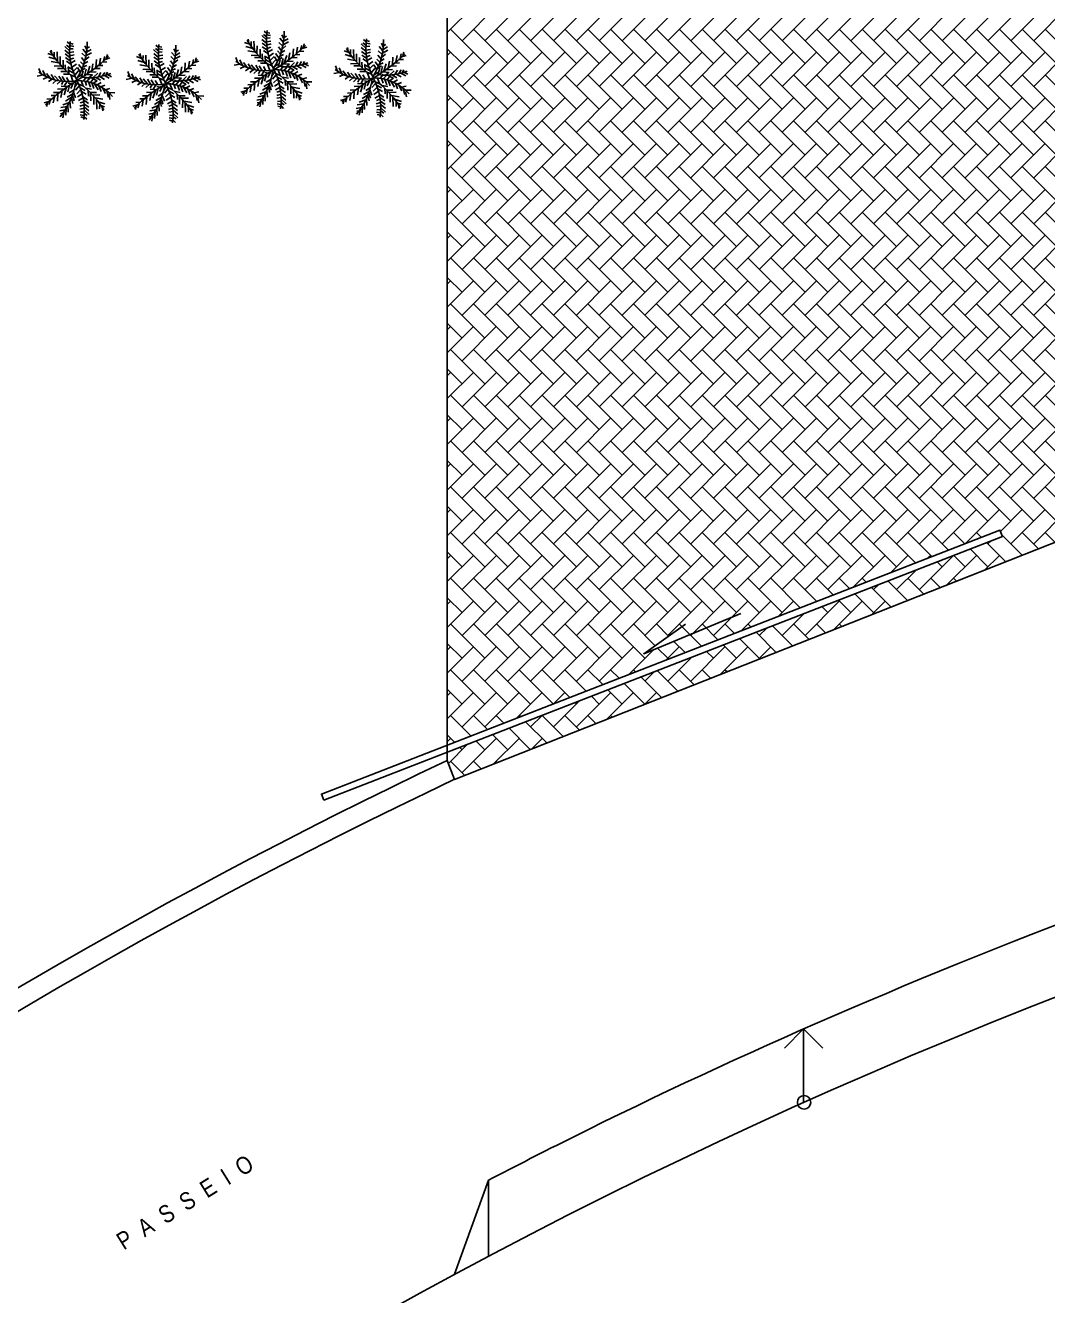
# Model space of a CAD drawing. Header units: millimetres. Extents: x 1904 to 2142, y -1319 to -1235.
# Drawn here: x 2118.51 to 2130.2, y -1302.6 to -1288.09 of the extents above; entities that cross this region are included whole.
import ezdxf
from ezdxf.enums import TextEntityAlignment as Align

# ---------------------------------------------------------------- set-up
doc = ezdxf.new("R2010")
doc.units = ezdxf.units.MM
doc.header["$LTSCALE"] = 30
doc.layers.add('arquitetura', color=8, linetype='CONTINUOUS')
doc.layers.add('E-txt-g', color=3, linetype='CONTINUOUS')
doc.layers.add('E-Txt-W', color=7, linetype='CONTINUOUS', lineweight=20)
doc.styles.add('F2', font='ARIALN.TTF')
doc.styles.add('REG60', font='romans.shx', dxfattribs={"width": 0.8, "height": 0.15})
doc.styles.add('REG80', font='romans.shx', dxfattribs={"width": 0.8, "height": 0.18})

# ---------------------------------------------------------------- blocks, each defined once
blk = doc.blocks.new('TXT-AMB75')
at = {"layer": 'E-txt-g', "style": 'REG80', "width": 0.8, "flags": 8}
blk.add_attdef('TXT', text='', height=0.2, dxfattribs=at).set_placement((0.005, 0.296), align=Align.CENTER)
at = {"layer": 'E-Txt-W', "style": 'REG60', "width": 0.8, "flags": 8}
blk.add_attdef('TXT', text='', height=0.15, dxfattribs=at).set_placement((0.005, 0.027), align=Align.CENTER)

msp = doc.modelspace()

# ---------------------------------------------------------------- hatches: boundary and pattern name
at = {"layer": 'arquitetura'}
h = msp.add_hatch(dxfattribs=at)
h.set_pattern_fill('AR-HBONE', color=256, scale=0.046205, angle=90, style=0)
h.set_pattern_definition([(135, (2510.08072, -5234.78578), (-0.261376402, 2e-16), [0.55446308, -0.184821027]), (225, (2509.95004, -5234.65509), (-0.261376402, 2e-16), [0.55446308, -0.184821027])])
h.paths.add_polyline_path([(2123.336, -1296.312), (2125.991, -1295.28), (2125.991, -1295.1), (2125.583, -1295.269), (2125.991, -1294.98), (2125.991, -1287.106), (2123.336, -1287.106), (2123.336, -1293.398)])
h.paths.add_polyline_path([(2125.991, -1295.689), (2125.991, -1295.362), (2123.336, -1296.395), (2123.336, -1296.488), (2123.421, -1296.704)])
h.paths.add_polyline_path([(2131.037, -1293.698), (2131.037, -1287.106), (2125.991, -1287.106), (2125.991, -1295.28), (2129.654, -1293.855), (2129.682, -1293.927), (2125.991, -1295.362), (2125.991, -1295.689)])

# ---------------------------------------------------------------- linework, layer by layer
for p, q in [((2123.336, -1287.106), (2123.336, -1293.398)), ((2119.021, -1288.304), (2118.992, -1288.276)), ((2121.078, -1288.304), (2121.02, -1288.285)), ((2121.068, -1288.289), (2121.06, -1288.247)), ((2121.094, -1288.327), (2121.095, -1288.271)), ((2121.132, -1288.377), (2121.127, -1288.269)), ((2121.27, -1288.255), (2121.215, -1288.205)), ((2121.271, -1288.293), (2121.217, -1288.248)), ((2121.27, -1288.219), (2121.236, -1288.193)), ((2121.273, -1288.181), (2121.243, -1288.153)), ((2121.27, -1288.234), (2121.313, -1288.232)), ((2121.27, -1288.277), (2121.321, -1288.269)), ((2121.271, -1288.196), (2121.317, -1288.205)), ((2121.274, -1288.169), (2121.31, -1288.178)), ((2121.456, -1288.325), (2121.411, -1288.283)), ((2121.463, -1288.284), (2121.422, -1288.236)), ((2121.468, -1288.243), (2121.446, -1288.197)), ((2121.459, -1288.311), (2121.521, -1288.278)), ((2121.465, -1288.27), (2121.517, -1288.241)), ((2121.469, -1288.226), (2121.499, -1288.212)), ((2122.407, -1288.313), (2122.373, -1288.288)), ((2122.41, -1288.276), (2122.38, -1288.248)), ((2122.411, -1288.263), (2122.447, -1288.273)), ((2118.827, -1288.428), (2118.769, -1288.408)), ((2118.816, -1288.412), (2118.809, -1288.371)), ((2118.843, -1288.45), (2118.844, -1288.394)), ((2118.881, -1288.5), (2118.876, -1288.392)), ((2119.018, -1288.379), (2118.964, -1288.328)), ((2119.02, -1288.417), (2118.966, -1288.371)), ((2119.023, -1288.454), (2118.969, -1288.414)), ((2119.019, -1288.342), (2118.985, -1288.316)), ((2119.018, -1288.357), (2119.062, -1288.355)), ((2119.019, -1288.4), (2119.069, -1288.392)), ((2119.02, -1288.32), (2119.066, -1288.328)), ((2119.021, -1288.438), (2119.071, -1288.425)), ((2119.023, -1288.292), (2119.059, -1288.302)), ((2119.205, -1288.448), (2119.16, -1288.406)), ((2119.212, -1288.408), (2119.171, -1288.36)), ((2119.217, -1288.367), (2119.195, -1288.321)), ((2119.207, -1288.434), (2119.27, -1288.402)), ((2119.214, -1288.394), (2119.266, -1288.364)), ((2119.218, -1288.35), (2119.248, -1288.335)), ((2119.442, -1288.463), (2119.451, -1288.423)), ((2119.832, -1288.45), (2119.824, -1288.408)), ((2119.858, -1288.488), (2119.859, -1288.431)), ((2119.896, -1288.537), (2119.891, -1288.429)), ((2120.034, -1288.416), (2119.979, -1288.365)), ((2120.035, -1288.454), (2119.982, -1288.408)), ((2120.034, -1288.379), (2120, -1288.354)), ((2120.037, -1288.342), (2120.007, -1288.314)), ((2120.034, -1288.395), (2120.077, -1288.392)), ((2120.034, -1288.438), (2120.085, -1288.43)), ((2120.036, -1288.357), (2120.081, -1288.365)), ((2120.038, -1288.329), (2120.075, -1288.339)), ((2120.227, -1288.445), (2120.186, -1288.397)), ((2120.232, -1288.404), (2120.21, -1288.358)), ((2120.229, -1288.431), (2120.281, -1288.401)), ((2120.234, -1288.387), (2120.263, -1288.373)), ((2121.113, -1288.352), (2121.034, -1288.328)), ((2121.147, -1288.395), (2121.058, -1288.38)), ((2121.177, -1288.429), (2121.093, -1288.432)), ((2121.161, -1288.411), (2121.162, -1288.321)), ((2121.198, -1288.451), (2121.197, -1288.362)), ((2121.274, -1288.331), (2121.22, -1288.291)), ((2121.225, -1288.478), (2121.221, -1288.414)), ((2121.28, -1288.373), (2121.222, -1288.333)), ((2121.287, -1288.41), (2121.235, -1288.376)), ((2121.272, -1288.315), (2121.322, -1288.301)), ((2121.277, -1288.352), (2121.319, -1288.339)), ((2121.284, -1288.395), (2121.337, -1288.365)), ((2121.295, -1288.443), (2121.35, -1288.407)), ((2121.413, -1288.461), (2121.374, -1288.41)), ((2121.431, -1288.416), (2121.396, -1288.38)), ((2121.443, -1288.379), (2121.407, -1288.334)), ((2121.425, -1288.44), (2121.466, -1288.423)), ((2121.435, -1288.404), (2121.479, -1288.377)), ((2121.448, -1288.36), (2121.493, -1288.324)), ((2121.474, -1288.518), (2121.502, -1288.431)), ((2121.523, -1288.483), (2121.538, -1288.402)), ((2121.572, -1288.445), (2121.578, -1288.357)), ((2121.597, -1288.425), (2121.652, -1288.423)), ((2121.613, -1288.411), (2121.625, -1288.338)), ((2121.643, -1288.385), (2121.698, -1288.383)), ((2121.66, -1288.37), (2121.673, -1288.32)), ((2121.677, -1288.354), (2121.731, -1288.338)), ((2121.693, -1288.339), (2121.702, -1288.299)), ((2122.215, -1288.399), (2122.157, -1288.379)), ((2122.25, -1288.447), (2122.171, -1288.422)), ((2122.205, -1288.384), (2122.197, -1288.342)), ((2122.231, -1288.422), (2122.232, -1288.365)), ((2122.269, -1288.471), (2122.264, -1288.363)), ((2122.298, -1288.506), (2122.299, -1288.415)), ((2122.406, -1288.35), (2122.352, -1288.3)), ((2122.408, -1288.388), (2122.354, -1288.342)), ((2122.411, -1288.425), (2122.357, -1288.385)), ((2122.417, -1288.468), (2122.359, -1288.428)), ((2122.407, -1288.329), (2122.45, -1288.326)), ((2122.407, -1288.372), (2122.458, -1288.364)), ((2122.408, -1288.291), (2122.454, -1288.299)), ((2122.409, -1288.409), (2122.459, -1288.396)), ((2122.414, -1288.447), (2122.456, -1288.434)), ((2122.579, -1288.474), (2122.544, -1288.428)), ((2122.593, -1288.42), (2122.548, -1288.378)), ((2122.6, -1288.379), (2122.559, -1288.331)), ((2122.605, -1288.338), (2122.583, -1288.292)), ((2122.585, -1288.455), (2122.63, -1288.418)), ((2122.596, -1288.406), (2122.658, -1288.373)), ((2122.602, -1288.365), (2122.654, -1288.335)), ((2122.606, -1288.321), (2122.636, -1288.307)), ((2122.75, -1288.505), (2122.762, -1288.433)), ((2122.797, -1288.465), (2122.81, -1288.414)), ((2122.814, -1288.448), (2122.868, -1288.432)), ((2122.83, -1288.434), (2122.839, -1288.394)), ((2118.862, -1288.476), (2118.782, -1288.451)), ((2118.896, -1288.518), (2118.807, -1288.503)), ((2118.926, -1288.552), (2118.842, -1288.555)), ((2118.91, -1288.535), (2118.911, -1288.444)), ((2118.947, -1288.574), (2118.946, -1288.485)), ((2118.974, -1288.601), (2118.97, -1288.538)), ((2119.029, -1288.497), (2118.971, -1288.457)), ((2119.036, -1288.534), (2118.984, -1288.499)), ((2119.051, -1288.593), (2118.998, -1288.563)), ((2119.009, -1288.629), (2119.005, -1288.566)), ((2119.025, -1288.475), (2119.068, -1288.462)), ((2119.033, -1288.519), (2119.085, -1288.488)), ((2119.044, -1288.566), (2119.099, -1288.531)), ((2119.059, -1288.615), (2119.106, -1288.568)), ((2119.143, -1288.625), (2119.109, -1288.57)), ((2119.162, -1288.585), (2119.123, -1288.534)), ((2119.179, -1288.54), (2119.145, -1288.504)), ((2119.191, -1288.503), (2119.156, -1288.457)), ((2119.173, -1288.563), (2119.215, -1288.546)), ((2119.184, -1288.527), (2119.227, -1288.501)), ((2119.196, -1288.483), (2119.242, -1288.447)), ((2119.223, -1288.642), (2119.25, -1288.554)), ((2119.272, -1288.606), (2119.286, -1288.526)), ((2119.321, -1288.568), (2119.327, -1288.48)), ((2119.346, -1288.548), (2119.4, -1288.546)), ((2119.362, -1288.534), (2119.374, -1288.462)), ((2119.392, -1288.508), (2119.446, -1288.506)), ((2119.408, -1288.494), (2119.422, -1288.443)), ((2119.426, -1288.477), (2119.48, -1288.461)), ((2119.842, -1288.465), (2119.785, -1288.445)), ((2119.877, -1288.513), (2119.798, -1288.488)), ((2119.911, -1288.556), (2119.822, -1288.541)), ((2119.925, -1288.572), (2119.926, -1288.481)), ((2119.962, -1288.612), (2119.961, -1288.522)), ((2120.038, -1288.491), (2119.984, -1288.451)), ((2119.989, -1288.639), (2119.985, -1288.575)), ((2120.044, -1288.534), (2119.986, -1288.494)), ((2120.051, -1288.571), (2119.999, -1288.536)), ((2120.037, -1288.475), (2120.087, -1288.462)), ((2120.041, -1288.513), (2120.083, -1288.5)), ((2120.048, -1288.556), (2120.101, -1288.525)), ((2120.059, -1288.604), (2120.114, -1288.568)), ((2120.178, -1288.622), (2120.139, -1288.571)), ((2120.195, -1288.577), (2120.161, -1288.541)), ((2120.207, -1288.54), (2120.171, -1288.494)), ((2120.22, -1288.486), (2120.176, -1288.444)), ((2120.199, -1288.565), (2120.243, -1288.538)), ((2120.212, -1288.521), (2120.257, -1288.484)), ((2120.223, -1288.472), (2120.285, -1288.439)), ((2120.288, -1288.643), (2120.302, -1288.563)), ((2120.336, -1288.606), (2120.342, -1288.518)), ((2120.378, -1288.571), (2120.39, -1288.499)), ((2120.408, -1288.545), (2120.462, -1288.543)), ((2120.424, -1288.531), (2120.437, -1288.48)), ((2120.442, -1288.514), (2120.495, -1288.498)), ((2120.457, -1288.5), (2120.466, -1288.46)), ((2120.969, -1288.532), (2120.902, -1288.544)), ((2120.944, -1288.516), (2120.92, -1288.456)), ((2120.996, -1288.547), (2120.964, -1288.481)), ((2121.017, -1288.557), (2120.968, -1288.58)), ((2121.052, -1288.572), (2121.006, -1288.514)), ((2121.096, -1288.586), (2121.06, -1288.528)), ((2121.15, -1288.599), (2121.096, -1288.54)), ((2121.203, -1288.456), (2121.132, -1288.457)), ((2121.184, -1288.603), (2121.147, -1288.544)), ((2121.243, -1288.493), (2121.171, -1288.493)), ((2121.222, -1288.606), (2121.188, -1288.55)), ((2121.271, -1288.52), (2121.2, -1288.521)), ((2121.262, -1288.606), (2121.235, -1288.56)), ((2121.303, -1288.469), (2121.249, -1288.439)), ((2121.26, -1288.506), (2121.256, -1288.442)), ((2121.317, -1288.511), (2121.262, -1288.482)), ((2121.334, -1288.552), (2121.281, -1288.529)), ((2121.309, -1288.603), (2121.283, -1288.53)), ((2121.31, -1288.492), (2121.357, -1288.444)), ((2121.329, -1288.535), (2121.372, -1288.485)), ((2121.394, -1288.501), (2121.361, -1288.446)), ((2121.363, -1288.559), (2121.407, -1288.532)), ((2121.404, -1288.483), (2121.448, -1288.456)), ((2121.407, -1288.559), (2121.427, -1288.483)), ((2121.418, -1288.556), (2121.456, -1288.563)), ((2121.431, -1288.6), (2121.465, -1288.551)), ((2121.44, -1288.541), (2121.46, -1288.465)), ((2121.462, -1288.527), (2121.534, -1288.531)), ((2121.468, -1288.606), (2121.504, -1288.565)), ((2121.492, -1288.564), (2121.533, -1288.531)), ((2121.499, -1288.5), (2121.575, -1288.497)), ((2121.52, -1288.563), (2121.584, -1288.599)), ((2121.541, -1288.561), (2121.592, -1288.512)), ((2121.555, -1288.458), (2121.621, -1288.457)), ((2121.567, -1288.558), (2121.623, -1288.591)), ((2121.6, -1288.553), (2121.629, -1288.505)), ((2121.615, -1288.551), (2121.671, -1288.583)), ((2121.644, -1288.545), (2121.672, -1288.502)), ((2121.668, -1288.539), (2121.724, -1288.569)), ((2121.685, -1288.534), (2121.704, -1288.501)), ((2121.704, -1288.528), (2121.75, -1288.552)), ((2122.081, -1288.61), (2122.057, -1288.551)), ((2122.133, -1288.641), (2122.101, -1288.575)), ((2122.284, -1288.49), (2122.195, -1288.475)), ((2122.314, -1288.523), (2122.23, -1288.527)), ((2122.34, -1288.551), (2122.269, -1288.551)), ((2122.335, -1288.546), (2122.334, -1288.456)), ((2122.362, -1288.573), (2122.358, -1288.509)), ((2122.424, -1288.505), (2122.372, -1288.47)), ((2122.44, -1288.564), (2122.386, -1288.534)), ((2122.397, -1288.601), (2122.393, -1288.537)), ((2122.454, -1288.606), (2122.399, -1288.576)), ((2122.421, -1288.49), (2122.474, -1288.459)), ((2122.432, -1288.538), (2122.487, -1288.502)), ((2122.447, -1288.586), (2122.494, -1288.539)), ((2122.531, -1288.596), (2122.498, -1288.541)), ((2122.55, -1288.556), (2122.511, -1288.505)), ((2122.568, -1288.511), (2122.533, -1288.475)), ((2122.541, -1288.577), (2122.585, -1288.551)), ((2122.544, -1288.653), (2122.564, -1288.578)), ((2122.562, -1288.534), (2122.603, -1288.518)), ((2122.572, -1288.499), (2122.615, -1288.472)), ((2122.577, -1288.636), (2122.597, -1288.56)), ((2122.611, -1288.613), (2122.639, -1288.526)), ((2122.66, -1288.577), (2122.675, -1288.497)), ((2122.692, -1288.553), (2122.758, -1288.551)), ((2122.709, -1288.54), (2122.715, -1288.452)), ((2122.734, -1288.519), (2122.789, -1288.517)), ((2122.78, -1288.479), (2122.835, -1288.477)), ((2118.718, -1288.655), (2118.65, -1288.668)), ((2118.692, -1288.639), (2118.669, -1288.58)), ((2118.745, -1288.67), (2118.713, -1288.604)), ((2118.765, -1288.68), (2118.717, -1288.703)), ((2118.801, -1288.695), (2118.755, -1288.637)), ((2118.822, -1288.703), (2118.779, -1288.731)), ((2118.845, -1288.71), (2118.809, -1288.651)), ((2118.868, -1288.716), (2118.829, -1288.751)), ((2118.899, -1288.722), (2118.845, -1288.664)), ((2118.952, -1288.58), (2118.881, -1288.58)), ((2118.933, -1288.727), (2118.896, -1288.667)), ((2118.991, -1288.616), (2118.92, -1288.617)), ((2118.97, -1288.73), (2118.936, -1288.673)), ((2119.02, -1288.644), (2118.949, -1288.644)), ((2119.011, -1288.73), (2118.983, -1288.683)), ((2119.066, -1288.635), (2119.011, -1288.605)), ((2119.083, -1288.675), (2119.03, -1288.652)), ((2119.058, -1288.726), (2119.032, -1288.653)), ((2119.078, -1288.658), (2119.121, -1288.608)), ((2119.112, -1288.682), (2119.155, -1288.655)), ((2119.152, -1288.72), (2119.175, -1288.783)), ((2119.153, -1288.606), (2119.196, -1288.579)), ((2119.156, -1288.682), (2119.176, -1288.607)), ((2119.166, -1288.68), (2119.205, -1288.687)), ((2119.179, -1288.723), (2119.214, -1288.675)), ((2119.189, -1288.665), (2119.209, -1288.589)), ((2119.211, -1288.65), (2119.283, -1288.655)), ((2119.217, -1288.729), (2119.252, -1288.689)), ((2119.241, -1288.687), (2119.281, -1288.655)), ((2119.248, -1288.624), (2119.324, -1288.62)), ((2119.259, -1288.74), (2119.286, -1288.708)), ((2119.268, -1288.686), (2119.333, -1288.723)), ((2119.289, -1288.749), (2119.335, -1288.722)), ((2119.29, -1288.684), (2119.341, -1288.635)), ((2119.304, -1288.582), (2119.37, -1288.58)), ((2119.316, -1288.682), (2119.372, -1288.714)), ((2119.349, -1288.677), (2119.378, -1288.628)), ((2119.364, -1288.674), (2119.42, -1288.706)), ((2119.392, -1288.668), (2119.421, -1288.626)), ((2119.417, -1288.662), (2119.473, -1288.693)), ((2119.433, -1288.658), (2119.453, -1288.624)), ((2119.453, -1288.651), (2119.499, -1288.675)), ((2119.734, -1288.693), (2119.666, -1288.705)), ((2119.708, -1288.676), (2119.685, -1288.617)), ((2119.76, -1288.707), (2119.728, -1288.641)), ((2119.781, -1288.717), (2119.732, -1288.74)), ((2119.816, -1288.732), (2119.77, -1288.675)), ((2119.861, -1288.747), (2119.824, -1288.688)), ((2119.941, -1288.589), (2119.857, -1288.592)), ((2119.914, -1288.759), (2119.861, -1288.701)), ((2119.967, -1288.617), (2119.896, -1288.617)), ((2119.948, -1288.764), (2119.911, -1288.704)), ((2120.007, -1288.654), (2119.936, -1288.654)), ((2119.986, -1288.767), (2119.952, -1288.71)), ((2120.035, -1288.681), (2119.964, -1288.681)), ((2120.027, -1288.767), (2119.999, -1288.72)), ((2120.067, -1288.63), (2120.014, -1288.6)), ((2120.024, -1288.667), (2120.02, -1288.603)), ((2120.081, -1288.672), (2120.027, -1288.642)), ((2120.098, -1288.713), (2120.045, -1288.69)), ((2120.074, -1288.763), (2120.048, -1288.691)), ((2120.074, -1288.652), (2120.121, -1288.605)), ((2120.093, -1288.695), (2120.136, -1288.646)), ((2120.158, -1288.662), (2120.125, -1288.607)), ((2120.127, -1288.719), (2120.171, -1288.692)), ((2120.168, -1288.643), (2120.212, -1288.617)), ((2120.171, -1288.719), (2120.191, -1288.644)), ((2120.182, -1288.717), (2120.221, -1288.724)), ((2120.189, -1288.6), (2120.23, -1288.584)), ((2120.195, -1288.76), (2120.229, -1288.712)), ((2120.205, -1288.702), (2120.225, -1288.626)), ((2120.226, -1288.687), (2120.298, -1288.692)), ((2120.238, -1288.679), (2120.266, -1288.592)), ((2120.257, -1288.724), (2120.297, -1288.692)), ((2120.264, -1288.661), (2120.339, -1288.657)), ((2120.284, -1288.723), (2120.348, -1288.76)), ((2120.305, -1288.722), (2120.356, -1288.673)), ((2120.319, -1288.619), (2120.385, -1288.617)), ((2120.332, -1288.719), (2120.387, -1288.752)), ((2120.361, -1288.585), (2120.416, -1288.583)), ((2120.364, -1288.714), (2120.393, -1288.665)), ((2120.379, -1288.711), (2120.435, -1288.744)), ((2120.408, -1288.705), (2120.436, -1288.663)), ((2120.433, -1288.699), (2120.488, -1288.73)), ((2120.449, -1288.695), (2120.468, -1288.661)), ((2120.469, -1288.689), (2120.514, -1288.712)), ((2121.073, -1288.579), (2121.031, -1288.607)), ((2121.12, -1288.592), (2121.08, -1288.628)), ((2121.167, -1288.601), (2121.127, -1288.638)), ((2121.21, -1288.69), (2121.134, -1288.693)), ((2121.186, -1288.707), (2121.172, -1288.788)), ((2121.248, -1288.663), (2121.175, -1288.658)), ((2121.198, -1288.605), (2121.178, -1288.641)), ((2121.235, -1288.671), (2121.208, -1288.759)), ((2121.242, -1288.607), (2121.215, -1288.654)), ((2121.269, -1288.649), (2121.249, -1288.724)), ((2121.292, -1288.634), (2121.253, -1288.626)), ((2121.322, -1288.703), (2121.267, -1288.738)), ((2121.315, -1288.619), (2121.284, -1288.685)), ((2121.341, -1288.603), (2121.332, -1288.666)), ((2121.367, -1288.619), (2121.332, -1288.666)), ((2121.382, -1288.653), (2121.339, -1288.703)), ((2121.399, -1288.698), (2121.352, -1288.745)), ((2121.376, -1288.638), (2121.428, -1288.661)), ((2121.392, -1288.679), (2121.447, -1288.708)), ((2121.403, -1288.597), (2121.426, -1288.66)), ((2121.407, -1288.72), (2121.46, -1288.75)), ((2121.447, -1288.602), (2121.465, -1288.653)), ((2121.451, -1288.681), (2121.521, -1288.693)), ((2121.485, -1288.712), (2121.488, -1288.776)), ((2121.487, -1288.61), (2121.509, -1288.672)), ((2121.511, -1288.616), (2121.537, -1288.585)), ((2121.524, -1288.621), (2121.548, -1288.686)), ((2121.54, -1288.626), (2121.586, -1288.598)), ((2121.556, -1288.632), (2121.597, -1288.7)), ((2121.584, -1288.644), (2121.63, -1288.617)), ((2121.606, -1288.655), (2121.63, -1288.72)), ((2121.627, -1288.666), (2121.675, -1288.647)), ((2121.646, -1288.678), (2121.68, -1288.744)), ((2121.678, -1288.7), (2121.731, -1288.687)), ((2121.696, -1288.714), (2121.714, -1288.785)), ((2122.106, -1288.627), (2122.039, -1288.639)), ((2122.154, -1288.651), (2122.105, -1288.674)), ((2122.189, -1288.666), (2122.143, -1288.609)), ((2122.21, -1288.674), (2122.168, -1288.702)), ((2122.233, -1288.681), (2122.197, -1288.622)), ((2122.257, -1288.687), (2122.217, -1288.722)), ((2122.287, -1288.693), (2122.233, -1288.635)), ((2122.304, -1288.696), (2122.264, -1288.732)), ((2122.321, -1288.698), (2122.284, -1288.638)), ((2122.379, -1288.588), (2122.308, -1288.588)), ((2122.335, -1288.699), (2122.315, -1288.736)), ((2122.359, -1288.701), (2122.325, -1288.644)), ((2122.408, -1288.615), (2122.337, -1288.615)), ((2122.379, -1288.701), (2122.352, -1288.748)), ((2122.399, -1288.701), (2122.372, -1288.654)), ((2122.429, -1288.728), (2122.39, -1288.721)), ((2122.471, -1288.647), (2122.418, -1288.624)), ((2122.446, -1288.697), (2122.42, -1288.625)), ((2122.452, -1288.713), (2122.421, -1288.779)), ((2122.466, -1288.629), (2122.509, -1288.58)), ((2122.478, -1288.697), (2122.469, -1288.761)), ((2122.504, -1288.714), (2122.469, -1288.761)), ((2122.5, -1288.653), (2122.544, -1288.626)), ((2122.54, -1288.691), (2122.563, -1288.754)), ((2122.555, -1288.651), (2122.593, -1288.658)), ((2122.568, -1288.694), (2122.602, -1288.646)), ((2122.584, -1288.697), (2122.602, -1288.748)), ((2122.599, -1288.621), (2122.671, -1288.626)), ((2122.605, -1288.701), (2122.641, -1288.66)), ((2122.624, -1288.705), (2122.646, -1288.767)), ((2122.629, -1288.658), (2122.67, -1288.626)), ((2122.636, -1288.595), (2122.712, -1288.592)), ((2122.648, -1288.711), (2122.674, -1288.68)), ((2122.656, -1288.657), (2122.721, -1288.694)), ((2122.661, -1288.715), (2122.685, -1288.781)), ((2122.677, -1288.721), (2122.723, -1288.693)), ((2122.678, -1288.656), (2122.729, -1288.607)), ((2122.704, -1288.653), (2122.76, -1288.686)), ((2122.721, -1288.739), (2122.767, -1288.712)), ((2122.737, -1288.648), (2122.766, -1288.599)), ((2122.752, -1288.645), (2122.808, -1288.678)), ((2122.781, -1288.639), (2122.809, -1288.597)), ((2122.805, -1288.633), (2122.861, -1288.664)), ((2122.822, -1288.629), (2122.841, -1288.595)), ((2122.841, -1288.623), (2122.887, -1288.646)), ((2118.903, -1288.855), (2118.837, -1288.857)), ((2118.916, -1288.725), (2118.876, -1288.761)), ((2118.886, -1288.868), (2118.88, -1288.956)), ((2118.959, -1288.813), (2118.883, -1288.816)), ((2118.935, -1288.831), (2118.92, -1288.911)), ((2118.996, -1288.787), (2118.924, -1288.782)), ((2118.946, -1288.728), (2118.927, -1288.764)), ((2118.984, -1288.795), (2118.957, -1288.882)), ((2118.99, -1288.73), (2118.963, -1288.777)), ((2119.018, -1288.772), (2118.998, -1288.848)), ((2119.041, -1288.757), (2119.002, -1288.75)), ((2119.071, -1288.826), (2119.015, -1288.861)), ((2119.064, -1288.742), (2119.033, -1288.808)), ((2119.063, -1288.852), (2119.088, -1288.916)), ((2119.09, -1288.726), (2119.08, -1288.789)), ((2119.115, -1288.742), (2119.08, -1288.789)), ((2119.131, -1288.777), (2119.088, -1288.827)), ((2119.148, -1288.821), (2119.101, -1288.869)), ((2119.124, -1288.761), (2119.177, -1288.784)), ((2119.141, -1288.802), (2119.196, -1288.832)), ((2119.155, -1288.844), (2119.209, -1288.874)), ((2119.196, -1288.726), (2119.214, -1288.777)), ((2119.2, -1288.804), (2119.27, -1288.817)), ((2119.233, -1288.835), (2119.237, -1288.899)), ((2119.236, -1288.734), (2119.258, -1288.796)), ((2119.255, -1288.857), (2119.326, -1288.857)), ((2119.26, -1288.862), (2119.261, -1288.952)), ((2119.272, -1288.744), (2119.297, -1288.81)), ((2119.304, -1288.755), (2119.346, -1288.823)), ((2119.333, -1288.768), (2119.379, -1288.741)), ((2119.355, -1288.778), (2119.379, -1288.843)), ((2119.376, -1288.79), (2119.423, -1288.771)), ((2119.395, -1288.801), (2119.429, -1288.867)), ((2119.427, -1288.823), (2119.479, -1288.811)), ((2119.445, -1288.837), (2119.463, -1288.908)), ((2119.468, -1288.857), (2119.537, -1288.859)), ((2119.838, -1288.74), (2119.795, -1288.768)), ((2119.884, -1288.753), (2119.845, -1288.788)), ((2119.931, -1288.762), (2119.892, -1288.798)), ((2119.974, -1288.85), (2119.898, -1288.854)), ((2119.95, -1288.868), (2119.936, -1288.948)), ((2120.012, -1288.824), (2119.94, -1288.819)), ((2119.962, -1288.765), (2119.942, -1288.802)), ((2120, -1288.832), (2119.972, -1288.919)), ((2120.006, -1288.767), (2119.979, -1288.814)), ((2120.033, -1288.809), (2120.013, -1288.885)), ((2120.056, -1288.794), (2120.017, -1288.787)), ((2120.086, -1288.864), (2120.031, -1288.898)), ((2120.08, -1288.779), (2120.049, -1288.845)), ((2120.105, -1288.763), (2120.096, -1288.827)), ((2120.131, -1288.78), (2120.096, -1288.827)), ((2120.146, -1288.814), (2120.103, -1288.864)), ((2120.163, -1288.859), (2120.116, -1288.906)), ((2120.14, -1288.799), (2120.192, -1288.821)), ((2120.156, -1288.839), (2120.211, -1288.869)), ((2120.167, -1288.757), (2120.19, -1288.82)), ((2120.211, -1288.763), (2120.23, -1288.814)), ((2120.215, -1288.841), (2120.285, -1288.854)), ((2120.232, -1288.767), (2120.268, -1288.726)), ((2120.252, -1288.771), (2120.274, -1288.833)), ((2120.275, -1288.777), (2120.301, -1288.746)), ((2120.288, -1288.781), (2120.312, -1288.847)), ((2120.304, -1288.787), (2120.35, -1288.759)), ((2120.32, -1288.793), (2120.361, -1288.861)), ((2120.349, -1288.805), (2120.394, -1288.778)), ((2120.37, -1288.815), (2120.394, -1288.88)), ((2120.391, -1288.827), (2120.439, -1288.808)), ((2120.41, -1288.838), (2120.444, -1288.904)), ((2120.442, -1288.86), (2120.495, -1288.848)), ((2121.032, -1288.836), (2120.978, -1288.852)), ((2121.016, -1288.851), (2121.008, -1288.89)), ((2121.066, -1288.805), (2121.012, -1288.807)), ((2121.05, -1288.82), (2121.037, -1288.87)), ((2121.112, -1288.765), (2121.058, -1288.767)), ((2121.096, -1288.779), (2121.084, -1288.852)), ((2121.154, -1288.732), (2121.088, -1288.733)), ((2121.137, -1288.745), (2121.131, -1288.833)), ((2121.269, -1288.844), (2121.194, -1288.873)), ((2121.294, -1288.787), (2121.226, -1288.83)), ((2121.308, -1288.749), (2121.241, -1288.785)), ((2121.275, -1288.831), (2121.28, -1288.909)), ((2121.302, -1288.765), (2121.323, -1288.827)), ((2121.315, -1288.728), (2121.34, -1288.792)), ((2121.414, -1288.747), (2121.36, -1288.783)), ((2121.425, -1288.794), (2121.373, -1288.825)), ((2121.433, -1288.838), (2121.39, -1288.851)), ((2121.422, -1288.78), (2121.474, -1288.814)), ((2121.429, -1288.817), (2121.487, -1288.856)), ((2121.435, -1288.859), (2121.49, -1288.899)), ((2121.506, -1288.733), (2121.577, -1288.733)), ((2121.511, -1288.739), (2121.513, -1288.828)), ((2121.532, -1288.761), (2121.616, -1288.758)), ((2121.548, -1288.778), (2121.547, -1288.869)), ((2121.562, -1288.795), (2121.651, -1288.81)), ((2121.577, -1288.813), (2121.582, -1288.921)), ((2121.597, -1288.838), (2121.676, -1288.862)), ((2121.615, -1288.863), (2121.614, -1288.919)), ((2121.72, -1288.733), (2121.788, -1288.735)), ((2121.722, -1288.751), (2121.732, -1288.812)), ((2122.249, -1288.86), (2122.195, -1288.862)), ((2122.291, -1288.826), (2122.225, -1288.828)), ((2122.274, -1288.839), (2122.268, -1288.927)), ((2122.347, -1288.784), (2122.271, -1288.788)), ((2122.323, -1288.802), (2122.309, -1288.882)), ((2122.385, -1288.758), (2122.312, -1288.753)), ((2122.372, -1288.766), (2122.345, -1288.853)), ((2122.445, -1288.843), (2122.378, -1288.879)), ((2122.406, -1288.743), (2122.386, -1288.819)), ((2122.459, -1288.798), (2122.404, -1288.832)), ((2122.439, -1288.859), (2122.46, -1288.922)), ((2122.452, -1288.823), (2122.476, -1288.887)), ((2122.519, -1288.748), (2122.476, -1288.798)), ((2122.536, -1288.793), (2122.489, -1288.84)), ((2122.551, -1288.842), (2122.497, -1288.877)), ((2122.512, -1288.733), (2122.565, -1288.755)), ((2122.529, -1288.773), (2122.584, -1288.803)), ((2122.544, -1288.815), (2122.597, -1288.845)), ((2122.588, -1288.775), (2122.658, -1288.788)), ((2122.622, -1288.807), (2122.625, -1288.87)), ((2122.643, -1288.828), (2122.714, -1288.828)), ((2122.648, -1288.834), (2122.65, -1288.923)), ((2122.669, -1288.856), (2122.753, -1288.853)), ((2122.693, -1288.727), (2122.734, -1288.795)), ((2122.743, -1288.749), (2122.767, -1288.814)), ((2122.764, -1288.761), (2122.812, -1288.742)), ((2122.783, -1288.773), (2122.817, -1288.838)), ((2122.815, -1288.794), (2122.868, -1288.782)), ((2122.833, -1288.808), (2122.851, -1288.879)), ((2122.857, -1288.828), (2122.925, -1288.83)), ((2122.859, -1288.846), (2122.869, -1288.906)), ((2118.781, -1288.959), (2118.727, -1288.975)), ((2118.765, -1288.974), (2118.756, -1289.014)), ((2118.815, -1288.928), (2118.76, -1288.931)), ((2118.798, -1288.943), (2118.785, -1288.994)), ((2118.861, -1288.889), (2118.807, -1288.89)), ((2118.845, -1288.903), (2118.833, -1288.975)), ((2119.017, -1288.968), (2118.943, -1288.996)), ((2119.043, -1288.91), (2118.974, -1288.954)), ((2119.057, -1288.872), (2118.99, -1288.908)), ((2119, -1289.002), (2119.003, -1289.08)), ((2119.024, -1288.954), (2119.029, -1289.033)), ((2119.051, -1288.888), (2119.072, -1288.951)), ((2119.163, -1288.87), (2119.108, -1288.906)), ((2119.174, -1288.918), (2119.121, -1288.948)), ((2119.186, -1288.998), (2119.136, -1289.012)), ((2119.181, -1288.961), (2119.139, -1288.974)), ((2119.171, -1288.903), (2119.223, -1288.938)), ((2119.178, -1288.94), (2119.236, -1288.98)), ((2119.184, -1288.983), (2119.238, -1289.023)), ((2119.281, -1288.884), (2119.365, -1288.881)), ((2119.297, -1288.902), (2119.296, -1288.993)), ((2119.311, -1288.918), (2119.4, -1288.933)), ((2119.326, -1288.937), (2119.331, -1289.044)), ((2119.345, -1288.961), (2119.424, -1288.986)), ((2119.364, -1288.986), (2119.363, -1289.043)), ((2119.365, -1289.001), (2119.42, -1289.019)), ((2119.471, -1288.875), (2119.481, -1288.935)), ((2119.796, -1288.997), (2119.742, -1289.013)), ((2119.78, -1289.011), (2119.772, -1289.051)), ((2119.83, -1288.966), (2119.776, -1288.968)), ((2119.814, -1288.98), (2119.801, -1289.031)), ((2119.876, -1288.926), (2119.822, -1288.928)), ((2119.86, -1288.94), (2119.848, -1289.012)), ((2119.918, -1288.892), (2119.852, -1288.894)), ((2119.902, -1288.905), (2119.895, -1288.993)), ((2120.033, -1289.005), (2119.958, -1289.033)), ((2120.058, -1288.948), (2119.99, -1288.991)), ((2120.072, -1288.909), (2120.005, -1288.945)), ((2120.039, -1288.991), (2120.044, -1289.07)), ((2120.067, -1288.925), (2120.087, -1288.988)), ((2120.079, -1288.889), (2120.104, -1288.953)), ((2120.178, -1288.908), (2120.124, -1288.943)), ((2120.19, -1288.955), (2120.137, -1288.986)), ((2120.197, -1288.998), (2120.154, -1289.012)), ((2120.171, -1288.881), (2120.224, -1288.911)), ((2120.186, -1288.94), (2120.238, -1288.975)), ((2120.194, -1288.977), (2120.251, -1289.017)), ((2120.249, -1288.873), (2120.252, -1288.936)), ((2120.27, -1288.894), (2120.341, -1288.894)), ((2120.276, -1288.899), (2120.277, -1288.989)), ((2120.296, -1288.922), (2120.38, -1288.919)), ((2120.312, -1288.939), (2120.311, -1289.03)), ((2120.326, -1288.956), (2120.415, -1288.97)), ((2120.341, -1288.974), (2120.346, -1289.082)), ((2120.361, -1288.998), (2120.44, -1289.023)), ((2120.461, -1288.874), (2120.479, -1288.945)), ((2120.484, -1288.894), (2120.553, -1288.896)), ((2120.486, -1288.912), (2120.496, -1288.972)), ((2121.22, -1288.93), (2121.16, -1288.942)), ((2121.195, -1288.968), (2121.165, -1288.974)), ((2121.244, -1288.891), (2121.171, -1288.903)), ((2121.208, -1288.949), (2121.194, -1289.021)), ((2121.232, -1288.912), (2121.227, -1288.993)), ((2121.251, -1288.878), (2121.255, -1288.956)), ((2121.437, -1288.875), (2121.387, -1288.889)), ((2121.439, -1288.913), (2121.389, -1288.921)), ((2121.438, -1288.994), (2121.392, -1288.985)), ((2121.44, -1288.956), (2121.396, -1288.958)), ((2121.435, -1289.021), (2121.399, -1289.012)), ((2121.437, -1289.009), (2121.466, -1289.037)), ((2121.439, -1288.897), (2121.492, -1288.942)), ((2121.439, -1288.971), (2121.473, -1288.997)), ((2121.44, -1288.934), (2121.494, -1288.985)), ((2121.616, -1288.877), (2121.671, -1288.896)), ((2121.642, -1288.901), (2121.649, -1288.943)), ((2122.169, -1288.931), (2122.115, -1288.947)), ((2122.153, -1288.945), (2122.145, -1288.985)), ((2122.203, -1288.9), (2122.149, -1288.902)), ((2122.187, -1288.914), (2122.174, -1288.965)), ((2122.233, -1288.874), (2122.221, -1288.946)), ((2122.381, -1288.986), (2122.308, -1288.998)), ((2122.406, -1288.939), (2122.331, -1288.967)), ((2122.431, -1288.882), (2122.363, -1288.925)), ((2122.369, -1289.006), (2122.364, -1289.087)), ((2122.388, -1288.973), (2122.391, -1289.051)), ((2122.412, -1288.925), (2122.417, -1289.004)), ((2122.562, -1288.889), (2122.51, -1288.92)), ((2122.574, -1288.97), (2122.524, -1288.983)), ((2122.576, -1289.007), (2122.526, -1289.016)), ((2122.57, -1288.932), (2122.527, -1288.946)), ((2122.559, -1288.874), (2122.611, -1288.909)), ((2122.566, -1288.911), (2122.624, -1288.951)), ((2122.572, -1288.954), (2122.627, -1288.994)), ((2122.576, -1288.991), (2122.629, -1289.037)), ((2122.685, -1288.873), (2122.684, -1288.964)), ((2122.699, -1288.89), (2122.788, -1288.904)), ((2122.714, -1288.908), (2122.719, -1289.016)), ((2122.734, -1288.932), (2122.813, -1288.957)), ((2122.752, -1288.957), (2122.751, -1289.014)), ((2122.753, -1288.972), (2122.808, -1288.99)), ((2122.779, -1288.995), (2122.786, -1289.037)), ((2118.969, -1289.054), (2118.909, -1289.066)), ((2118.944, -1289.092), (2118.914, -1289.098)), ((2118.993, -1289.015), (2118.92, -1289.026)), ((2118.957, -1289.073), (2118.943, -1289.145)), ((2118.981, -1289.035), (2118.976, -1289.116)), ((2119.188, -1289.036), (2119.137, -1289.044)), ((2119.187, -1289.117), (2119.141, -1289.109)), ((2119.188, -1289.079), (2119.145, -1289.082)), ((2119.184, -1289.144), (2119.148, -1289.135)), ((2119.185, -1289.132), (2119.215, -1289.16)), ((2119.187, -1289.02), (2119.241, -1289.066)), ((2119.188, -1289.095), (2119.222, -1289.12)), ((2119.189, -1289.058), (2119.243, -1289.108)), ((2119.39, -1289.024), (2119.398, -1289.066)), ((2119.985, -1289.091), (2119.925, -1289.103)), ((2119.959, -1289.129), (2119.929, -1289.135)), ((2120.008, -1289.052), (2119.935, -1289.064)), ((2119.972, -1289.11), (2119.958, -1289.182)), ((2119.996, -1289.072), (2119.991, -1289.153)), ((2120.015, -1289.039), (2120.019, -1289.117)), ((2120.201, -1289.036), (2120.151, -1289.049)), ((2120.203, -1289.073), (2120.153, -1289.081)), ((2120.202, -1289.154), (2120.156, -1289.146)), ((2120.204, -1289.116), (2120.16, -1289.119)), ((2120.2, -1289.02), (2120.254, -1289.06)), ((2120.203, -1289.057), (2120.256, -1289.103)), ((2120.203, -1289.132), (2120.238, -1289.157)), ((2120.204, -1289.095), (2120.258, -1289.146)), ((2120.379, -1289.023), (2120.378, -1289.08)), ((2120.38, -1289.038), (2120.435, -1289.056)), ((2120.406, -1289.061), (2120.414, -1289.103)), ((2122.357, -1289.025), (2122.297, -1289.037)), ((2122.332, -1289.063), (2122.302, -1289.069)), ((2122.345, -1289.044), (2122.331, -1289.116)), ((2122.575, -1289.088), (2122.529, -1289.08)), ((2122.577, -1289.05), (2122.533, -1289.053)), ((2122.572, -1289.116), (2122.536, -1289.106)), ((2122.574, -1289.103), (2122.603, -1289.132)), ((2122.576, -1289.066), (2122.61, -1289.091)), ((2122.577, -1289.029), (2122.631, -1289.08)), ((2120.2, -1289.182), (2120.163, -1289.172)), ((2120.201, -1289.169), (2120.23, -1289.198)), ((2123.336, -1293.398), (2123.336, -1296.488)), ((2123.421, -1296.704), (2131.107, -1293.67)), ((2127.41, -1299.556), (2127.192, -1299.774)), ((2127.41, -1300.397, -0.394), (2127.41, -1299.556)), ((2127.41, -1299.556), (2127.628, -1299.774)), ((2123.421, -1302.36), (2123.806, -1301.285)), ((2123.806, -1301.285), (2123.806, -1302.155))]:
    msp.add_line(p, q, dxfattribs=at)
at = {"layer": 'arquitetura', "linetype": 'Continuous'}
msp.add_line((2123.336, -1296.488), (2123.421, -1296.704), dxfattribs=at)
for points in [[(2121.925, -1296.943), (2121.897, -1296.872), (2129.654, -1293.855), (2129.682, -1293.927), (2121.925, -1296.943)], [(2126.691, -1294.809), (2125.583, -1295.269), (2126.059, -1294.931)]]:
    msp.add_lwpolyline(points, dxfattribs=at)
at = {"layer": 'arquitetura'}
msp.add_circle((2127.415, -1300.395), 0.0768, dxfattribs=at)
for centre, radius, start, end in [((2119.762, -1288.373), 0.743, 172.1456, 207.6975), ((2118.49, -1288.3), 0.73, 326.1446, 1.7902), ((2122.022, -1287.655), 1.146, 211.7433, 229.712), ((2122.013, -1288.249), 0.743, 172.1456, 207.6975), ((2120.741, -1288.177), 0.73, 326.1446, 1.7902), ((2123.15, -1288.344), 0.743, 172.1456, 207.6975), ((2121.878, -1288.271), 0.73, 326.1446, 1.7902), ((2119.771, -1287.778), 1.146, 211.7433, 229.712), ((2120.786, -1287.816), 1.146, 211.7433, 229.712), ((2120.777, -1288.41), 0.743, 172.1456, 207.6975), ((2119.505, -1288.337), 0.73, 326.1446, 1.7902), ((2120.412, -1286.995), 1.857, 300.5265, 314.6166), ((2123.159, -1287.75), 1.146, 211.7433, 229.712), ((2121.549, -1287.09), 1.857, 300.5265, 314.6166), ((2118.16, -1287.119), 1.857, 300.5265, 314.6166), ((2119.176, -1287.156), 1.857, 300.5265, 314.6166), ((2121.243, -1288.07), 0.537, 232.889, 282.0535), ((2121.477, -1287.823), 0.741, 268.3976, 291.0107), ((2118.991, -1288.194), 0.537, 232.889, 282.0535), ((2120.047, -1290.318), 1.857, 120.5265, 134.6166), ((2118.445, -1289.064), 0.743, 352.1456, 27.6975), ((2119.108, -1289.255), 0.537, 41.3692, 90.5337), ((2119.226, -1287.947), 0.741, 268.3976, 291.0107), ((2120.007, -1288.231), 0.537, 232.889, 282.0535), ((2120.241, -1287.984), 0.741, 268.3976, 291.0107), ((2122.298, -1290.194), 1.857, 120.5265, 134.6166), ((2120.508, -1288.475), 0.845, 320.8338, 346.9381), ((2120.696, -1288.94), 0.743, 352.1456, 27.6975), ((2121.36, -1289.131), 0.537, 41.3692, 90.5337), ((2120.687, -1289.535), 1.146, 31.7433, 49.712), ((2122.38, -1288.165), 0.537, 232.889, 282.0535), ((2123.435, -1290.289), 1.857, 120.5265, 134.6166), ((2121.833, -1289.035), 0.743, 352.1456, 27.6975), ((2122.497, -1289.226), 0.537, 41.3692, 90.5337), ((2122.614, -1287.918), 0.741, 268.3976, 291.0107), ((2118.257, -1288.598), 0.845, 320.8338, 346.9381), ((2118.436, -1289.658), 1.146, 31.7433, 49.712), ((2121.062, -1290.355), 1.857, 120.5265, 134.6166), ((2119.272, -1288.636), 0.845, 320.8338, 346.9381), ((2119.461, -1289.101), 0.743, 352.1456, 27.6975), ((2120.124, -1289.292), 0.537, 41.3692, 90.5337), ((2119.451, -1289.695), 1.146, 31.7433, 49.712), ((2120.902, -1288.927), 0.41, 9.8435, 18.6765), ((2121.645, -1288.57), 0.845, 320.8338, 346.9381), ((2121.824, -1289.629), 1.146, 31.7433, 49.712), ((2118.651, -1289.05), 0.41, 9.8435, 18.6765), ((2119.666, -1289.087), 0.41, 9.8435, 18.6765), ((2122.039, -1289.022), 0.41, 9.8435, 18.6765)]:
    msp.add_arc(centre, radius, start, end, dxfattribs=at)
at = {"layer": 'arquitetura', "linetype": 'Continuous'}
for radius, start, end in [(62.185, 115.3479, 136.46898), (61.954, 115.36196, 137.00675)]:
    msp.add_arc((2149.958, -1352.686), radius, start, end, dxfattribs=at)
at = {"layer": 'arquitetura'}
msp.add_ellipse((2152.744, -1356.932), major_axis=(0, -61.954), ratio=0.99981, start_param=3.448195, end_param=3.944068, dxfattribs=at)
msp.add_open_spline([(2131.114, -1298.055), (2128.699, -1298.961), (2126.708, -1299.828), (2124.445, -1300.956), (2124.125, -1301.119), (2123.806, -1301.285)], degree=3, knots=[3.5002768, 3.5002768, 3.5002768, 3.5002768, 3.6040081, 3.6040081, 3.6212061, 3.6212061, 3.6212061, 3.6212061], dxfattribs=at)

# ---------------------------------------------------------------- block references
ref = msp.add_blockref('TXT-AMB75', (2120.603, -1301.861), dxfattribs=dict(at, xscale=1.122787736226164, yscale=1.122787736226164, zscale=1.122787736226164, rotation=31.90138677969209))
ref.add_attrib('TXT', 'P  A  S  S  E  I  O', dxfattribs={"layer": 'E-txt-g', "color": 2, "height": 0.20022, "rotation": 31.9014, "style": 'F2'}).set_placement((2120.391, -1301.62), align=Align.CENTER)

doc.saveas('drawing.dxf')
